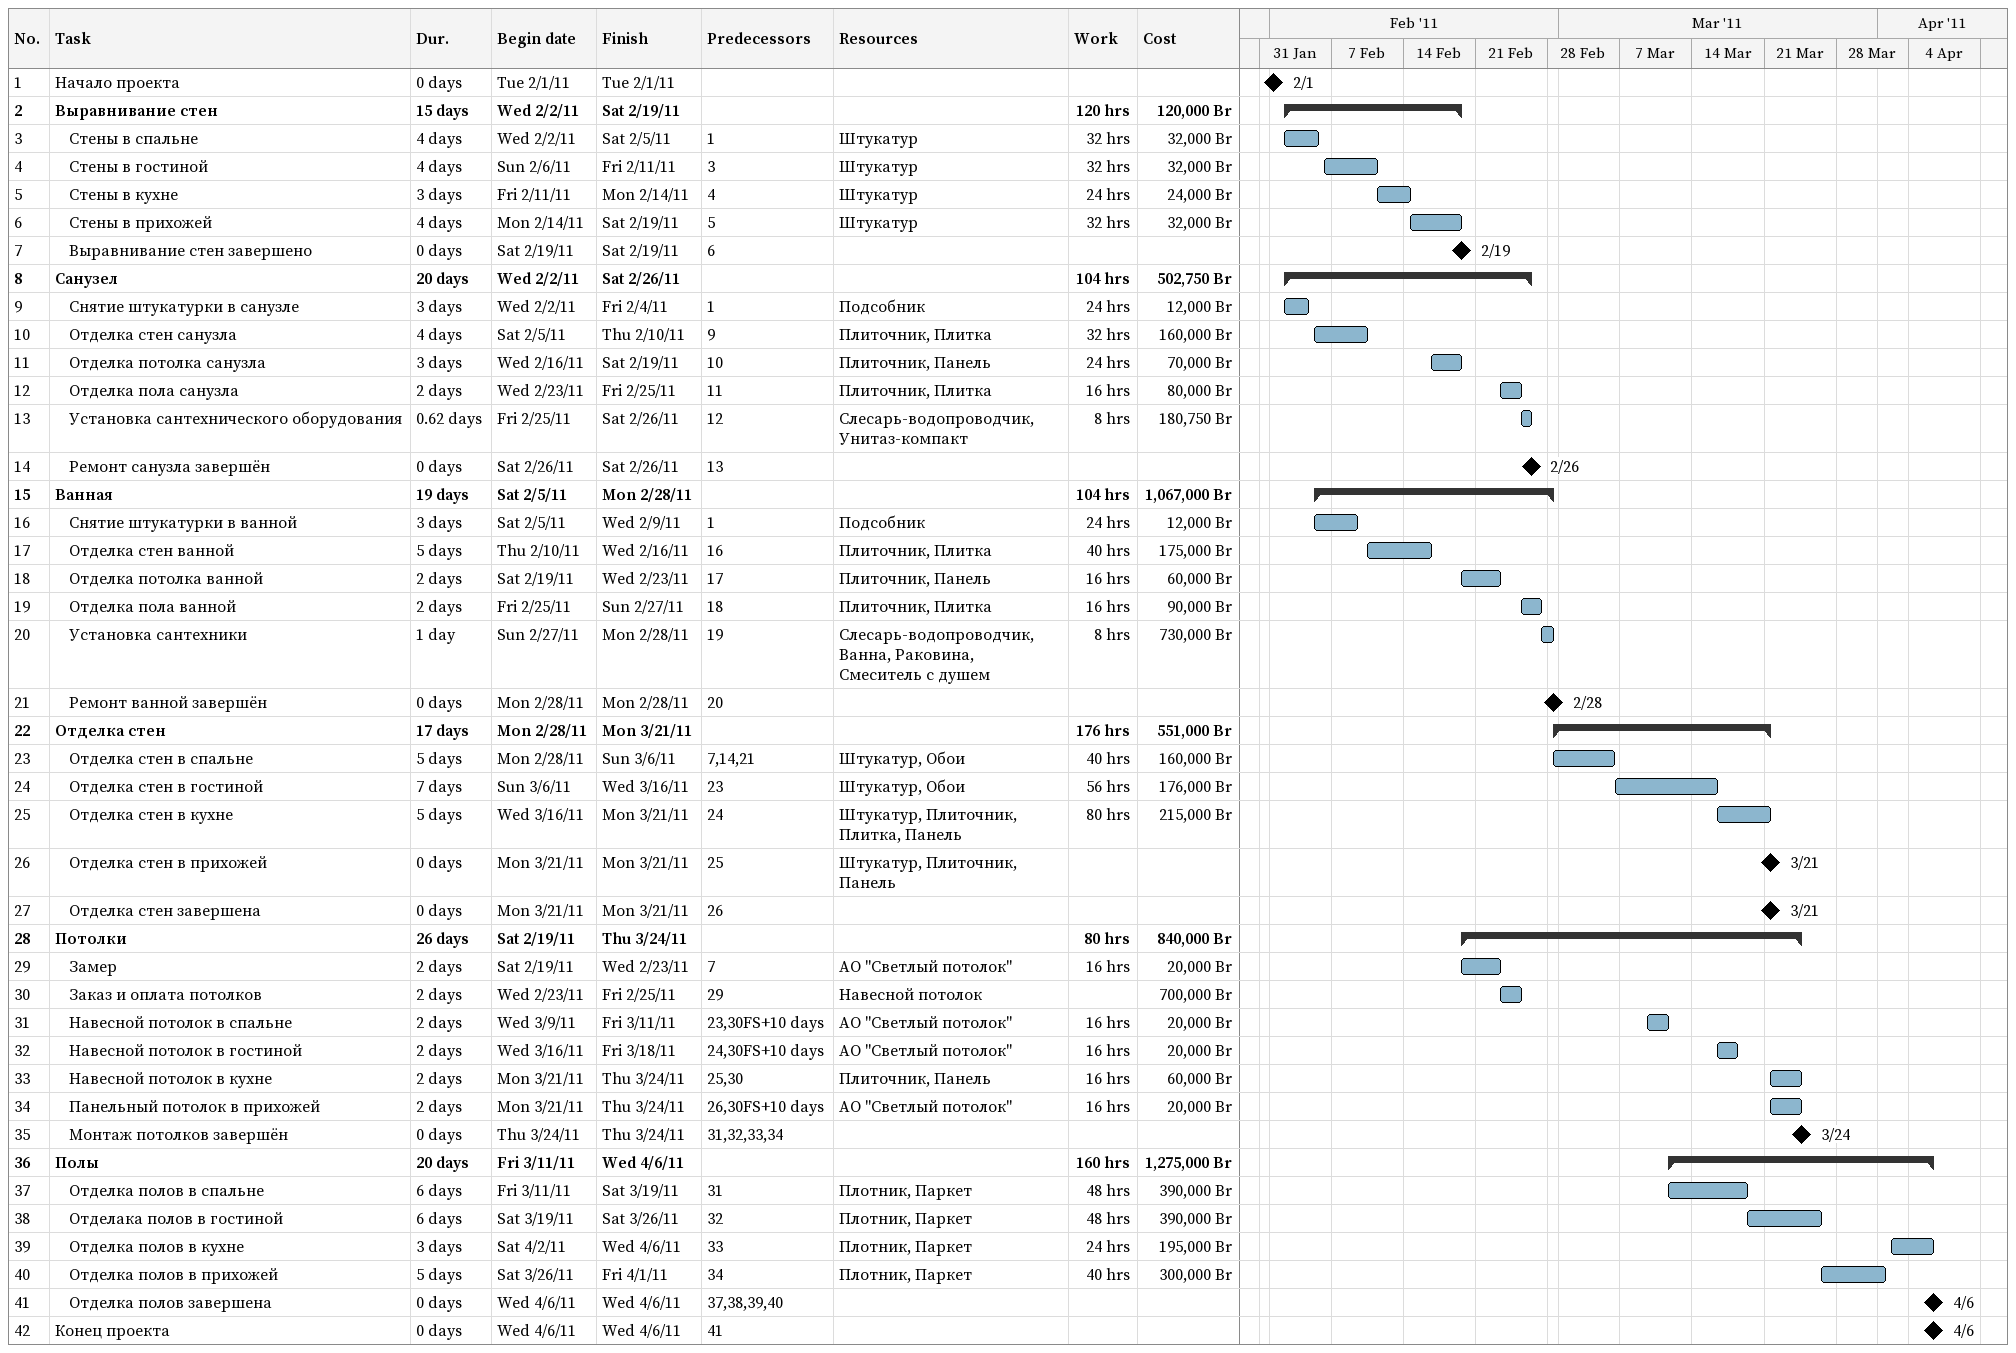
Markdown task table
| ID | Level | Task | Duration | Start | Finish | Predecessors | Resources | Work (h) | Cost (Br) |
|---|---|---|---|---|---|---|---|---|---|
| 1 | 1 | Начало проекта | 0d | 2011-02-01 | 2011-02-01 |  |  |  |  |
| 2 | 1 | **Выравнивание стен** | 15d | 2011-02-02 | 2011-02-19 |  |  | 120 | 120000 |
| 3 | 2 | Стены в спальне | 4d | 2011-02-02 | 2011-02-05 | 1 | Штукатур | 32 | 32000 |
| 4 | 2 | Стены в гостиной | 4d | 2011-02-06 | 2011-02-11 | 3 | Штукатур | 32 | 32000 |
| 5 | 2 | Стены в кухне | 3d | 2011-02-11 | 2011-02-14 | 4 | Штукатур | 24 | 24000 |
| 6 | 2 | Стены в прихожей | 4d | 2011-02-14 | 2011-02-19 | 5 | Штукатур | 32 | 32000 |
| 7 | 2 | Выравнивание стен завершено | 0d | 2011-02-19 | 2011-02-19 | 6 |  |  |  |
| 8 | 1 | **Санузел** | 20d | 2011-02-02 | 2011-02-26 |  |  | 104 | 502750 |
| 9 | 2 | Снятие штукатурки в санузле | 3d | 2011-02-02 | 2011-02-04 | 1 | Подсобник | 24 | 12000 |
| 10 | 2 | Отделка стен санузла | 4d | 2011-02-05 | 2011-02-10 | 9 | Плиточник, Плитка | 32 | 160000 |
| 11 | 2 | Отделка потолка санузла | 3d | 2011-02-16 | 2011-02-19 | 10 | Плиточник, Панель | 24 | 70000 |
| 12 | 2 | Отделка пола санузла | 2d | 2011-02-23 | 2011-02-25 | 11 | Плиточник, Плитка | 16 | 80000 |
| 13 | 2 | Установка сантехнического оборудования | 0.62d | 2011-02-25 | 2011-02-26 | 12 | Слесарь-водопроводчик, Унитаз-компакт | 8 | 180750 |
| 14 | 2 | Ремонт санузла завершён | 0d | 2011-02-26 | 2011-02-26 | 13 |  |  |  |
| 15 | 1 | **Ванная** | 19d | 2011-02-05 | 2011-02-28 |  |  | 104 | 1067000 |
| 16 | 2 | Снятие штукатурки в ванной | 3d | 2011-02-05 | 2011-02-09 | 1 | Подсобник | 24 | 12000 |
| 17 | 2 | Отделка стен ванной | 5d | 2011-02-10 | 2011-02-16 | 16 | Плиточник, Плитка | 40 | 175000 |
| 18 | 2 | Отделка потолка ванной | 2d | 2011-02-19 | 2011-02-23 | 17 | Плиточник, Панель | 16 | 60000 |
| 19 | 2 | Отделка пола ванной | 2d | 2011-02-25 | 2011-02-27 | 18 | Плиточник, Плитка | 16 | 90000 |
| 20 | 2 | Установка сантехники | 1d | 2011-02-27 | 2011-02-28 | 19 | Слесарь-водопроводчик, Ванна, Раковина, Смеситель с душем | 8 | 730000 |
| 21 | 2 | Ремонт ванной завершён | 0d | 2011-02-28 | 2011-02-28 | 20 |  |  |  |
| 22 | 1 | **Отделка стен** | 17d | 2011-02-28 | 2011-03-21 |  |  | 176 | 551000 |
| 23 | 2 | Отделка стен в спальне | 5d | 2011-02-28 | 2011-03-06 | 7, 14, 21 | Штукатур, Обои | 40 | 160000 |
| 24 | 2 | Отделка стен в гостиной | 7d | 2011-03-06 | 2011-03-16 | 23 | Штукатур, Обои | 56 | 176000 |
| 25 | 2 | Отделка стен в кухне | 5d | 2011-03-16 | 2011-03-21 | 24 | Штукатур, Плиточник, Плитка, Панель | 80 | 215000 |
| 26 | 2 | Отделка стен в прихожей | 0d | 2011-03-21 | 2011-03-21 | 25 | Штукатур, Плиточник, Панель |  |  |
| 27 | 2 | Отделка стен завершена | 0d | 2011-03-21 | 2011-03-21 | 26 |  |  |  |
| 28 | 1 | **Потолки** | 26d | 2011-02-19 | 2011-03-24 |  |  | 80 | 840000 |
| 29 | 2 | Замер | 2d | 2011-02-19 | 2011-02-23 | 7 | АО "Светлый потолок" | 16 | 20000 |
| 30 | 2 | Заказ и оплата потолков | 2d | 2011-02-23 | 2011-02-25 | 29 | Навесной потолок |  | 700000 |
| 31 | 2 | Навесной потолок в спальне | 2d | 2011-03-09 | 2011-03-11 | 23, 30FS+10d | АО "Светлый потолок" | 16 | 20000 |
| 32 | 2 | Навесной потолок в гостиной | 2d | 2011-03-16 | 2011-03-18 | 24, 30FS+10d | АО "Светлый потолок" | 16 | 20000 |
| 33 | 2 | Навесной потолок в кухне | 2d | 2011-03-21 | 2011-03-24 | 25, 30 | Плиточник, Панель | 16 | 60000 |
| 34 | 2 | Панельный потолок в прихожей | 2d | 2011-03-21 | 2011-03-24 | 26, 30FS+10d | АО "Светлый потолок" | 16 | 20000 |
| 35 | 2 | Монтаж потолков завершён | 0d | 2011-03-24 | 2011-03-24 | 31, 32, 33, 34 |  |  |  |
| 36 | 1 | **Полы** | 20d | 2011-03-11 | 2011-04-06 |  |  | 160 | 1275000 |
| 37 | 2 | Отделка полов в спальне | 6d | 2011-03-11 | 2011-03-19 | 31 | Плотник, Паркет | 48 | 390000 |
| 38 | 2 | Отделака полов в гостиной | 6d | 2011-03-19 | 2011-03-26 | 32 | Плотник, Паркет | 48 | 390000 |
| 39 | 2 | Отделка полов в кухне | 3d | 2011-04-02 | 2011-04-06 | 33 | Плотник, Паркет | 24 | 195000 |
| 40 | 2 | Отделка полов в прихожей | 5d | 2011-03-26 | 2011-04-01 | 34 | Плотник, Паркет | 40 | 300000 |
| 41 | 2 | Отделка полов завершена | 0d | 2011-04-06 | 2011-04-06 | 37, 38, 39, 40 |  |  |  |
| 42 | 1 | Конец проекта | 0d | 2011-04-06 | 2011-04-06 | 41 |  |  |  |
